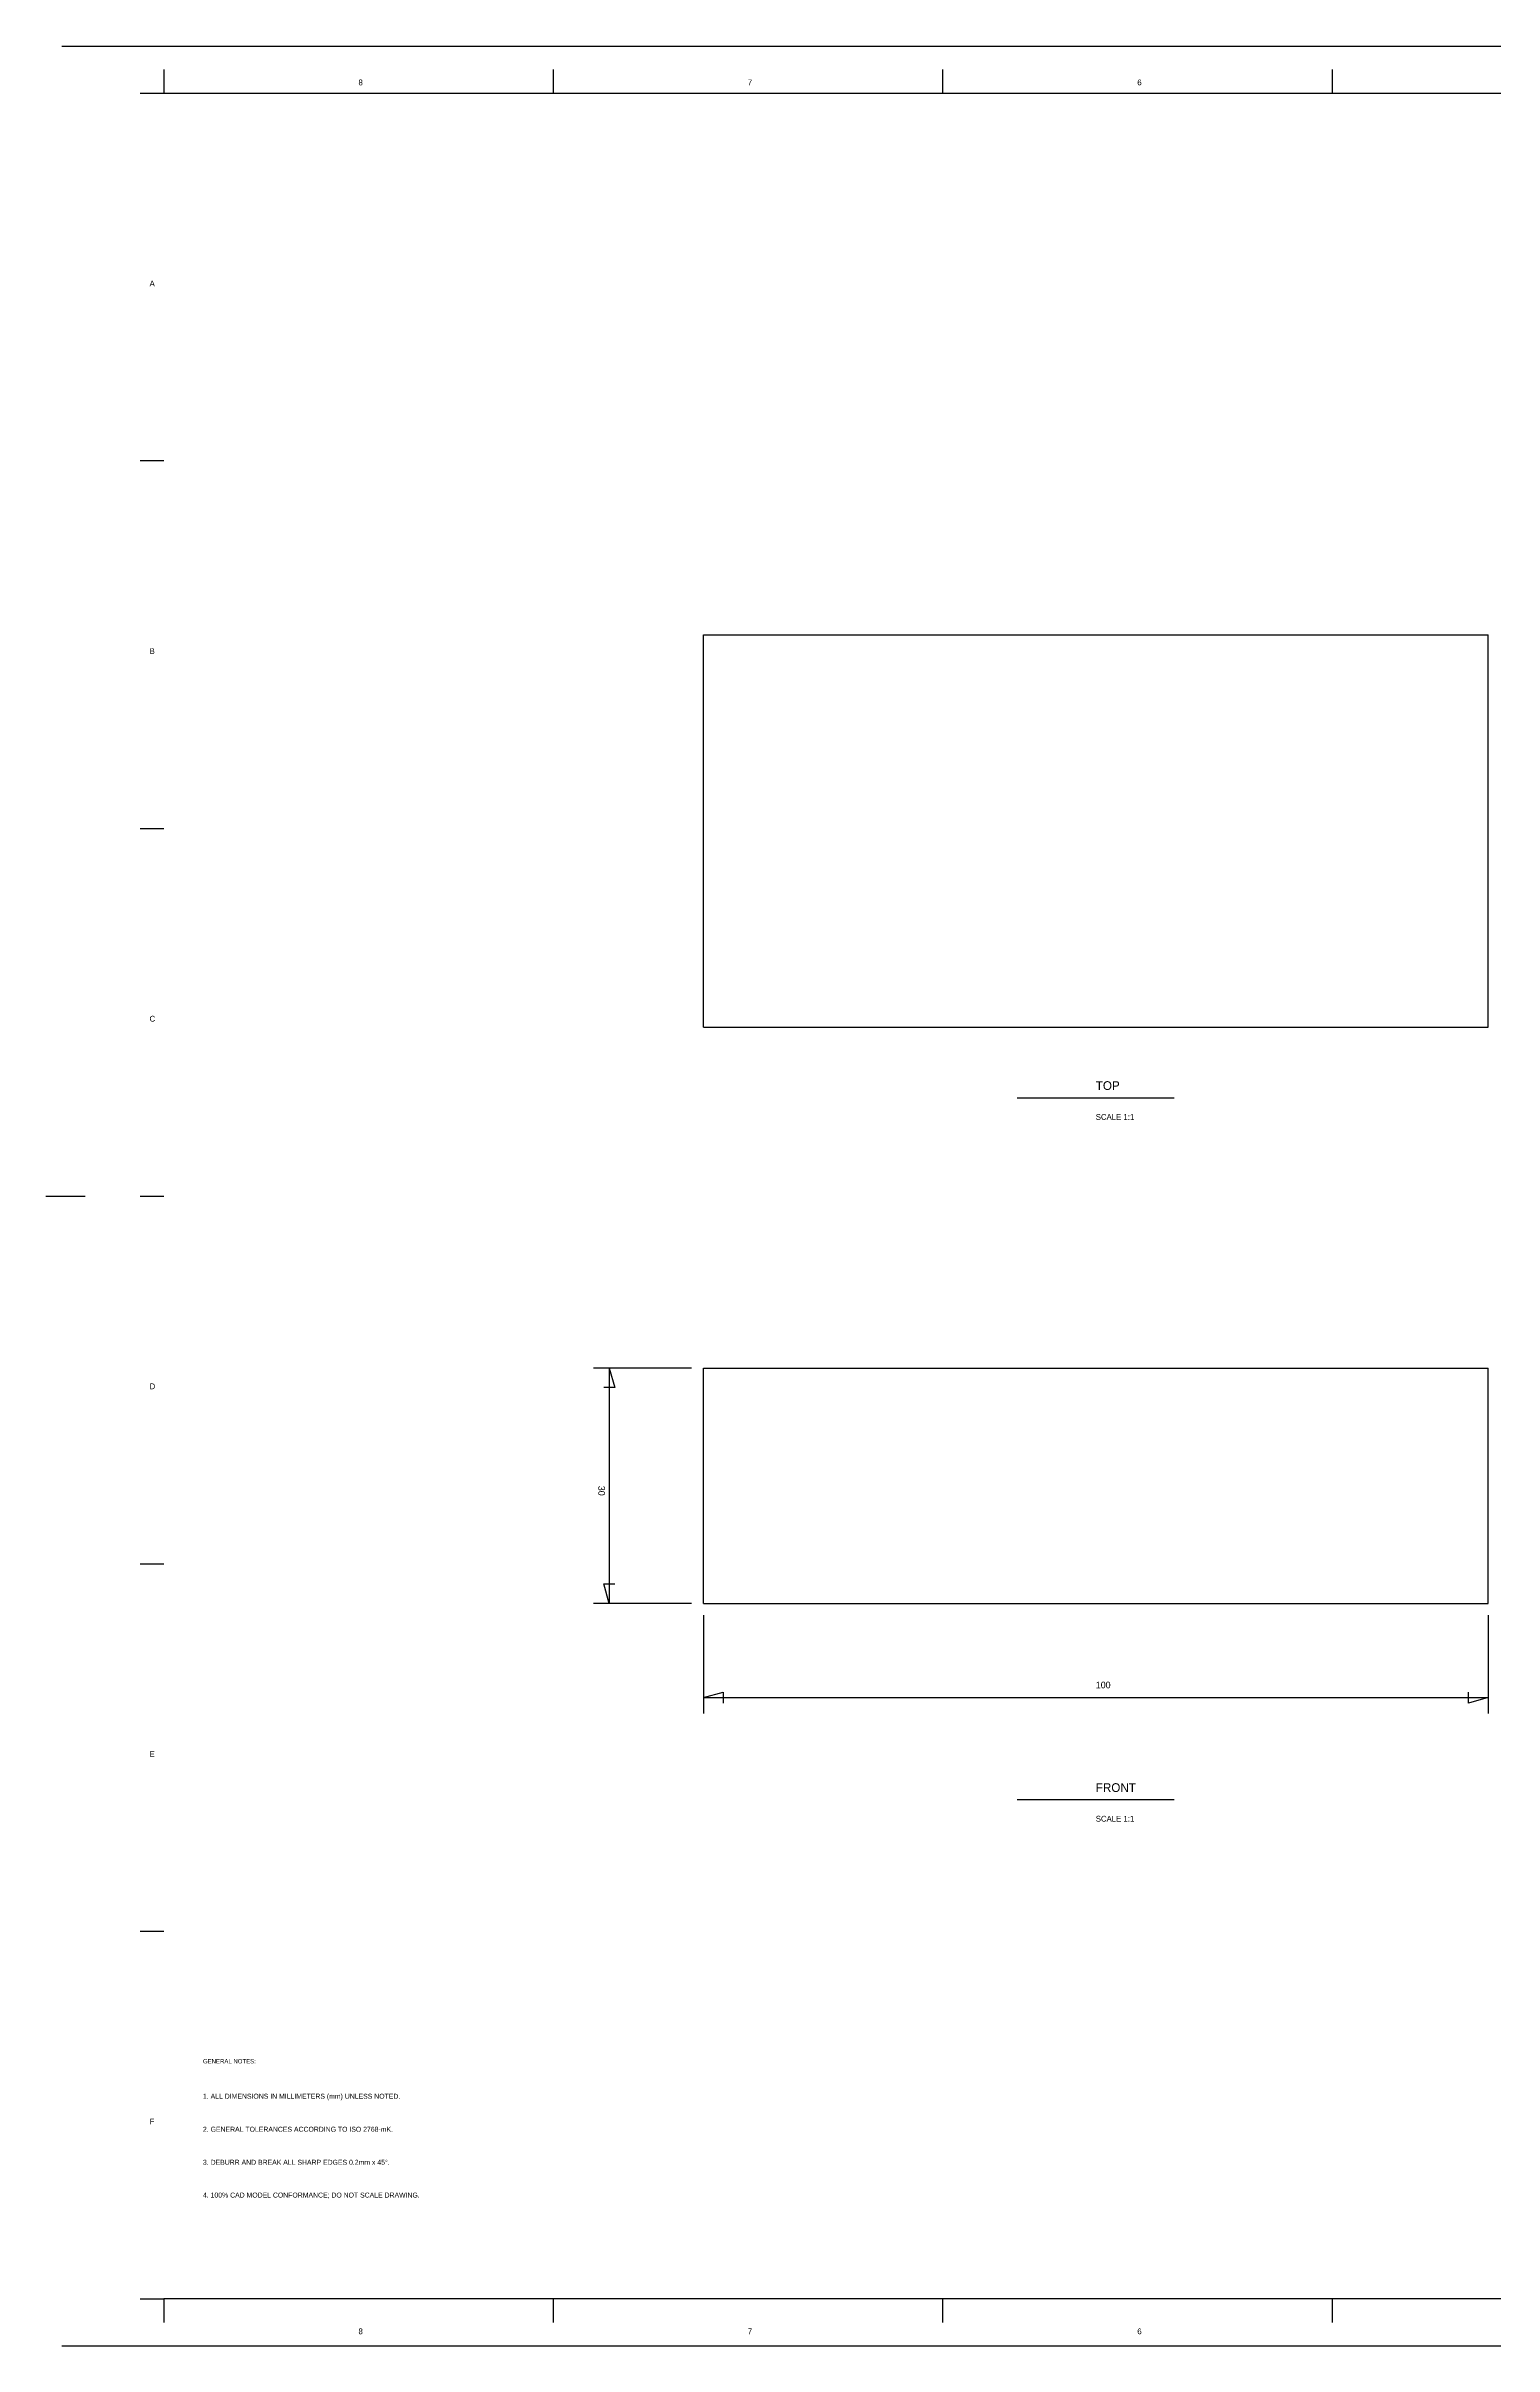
# Model space of a CAD drawing. Header units: metres. Extents: x 0 to 1587, y -826 to 297.
# Drawn here: x 0 to 697, y -818 to 289 of the extents above; entities that cross this region are included whole.
import ezdxf

# ---------------------------------------------------------------- set-up
doc = ezdxf.new("R2010")
doc.units = ezdxf.units.M
for name, color, linetype in [('ANNOTATIONS', 3, 'CONTINUOUS'), ('BORDER', 7, 'CONTINUOUS'), ('DIMENSIONS', 2, 'CONTINUOUS'), ('TITLE_BLOCK', 7, 'CONTINUOUS'), ('VISIBLE', 7, 'CONTINUOUS')]:
    doc.layers.add(name, color=color, linetype=linetype)

msp = doc.modelspace()

# ---------------------------------------------------------------- linework, layer by layer
at = {"layer": 'BORDER'}
for p, q in [((7.6, 289.4), (1579.8, 289.4)), ((56.7, 278.1), (56.7, 266.8)), ((244.2, 278.1), (244.2, 266.8)), ((431.8, 278.1), (431.8, 266.8)), ((619.4, 278.1), (619.4, 266.8)), ((45.4, 266.8), (56.7, 266.8)), ((56.7, 266.8), (1557.2, 266.8)), ((45.4, 89.8), (56.7, 89.8)), ((45.4, -87.3), (56.7, -87.3)), ((467.8, -217), (543.4, -217)), ((0, -264.3), (18.9, -264.3)), ((45.4, -264.3), (56.7, -264.3)), ((45.4, -441.3), (56.7, -441.3)), ((467.8, -554.9), (543.4, -554.9)), ((45.4, -618.3), (56.7, -618.3)), ((45.4, -795.3), (56.7, -795.3)), ((1557.2, -795.3), (56.7, -795.3)), ((56.7, -795.3), (56.7, -806.6)), ((244.2, -795.3), (244.2, -806.6)), ((431.8, -795.3), (431.8, -806.6)), ((619.4, -795.3), (619.4, -806.6)), ((1579.8, -818), (7.6, -818))]:
    msp.add_line(p, q, dxfattribs=at)
at = {"layer": 'DIMENSIONS'}
for p, q in [((310.9, -347.1), (263.7, -347.1)), ((271.3, -347.1), (271.3, -460.5)), ((271.3, -347.1), (273.9, -356.5)), ((273.9, -356.5), (268.6, -356.5)), ((271.3, -460.5), (268.6, -451)), ((268.6, -451), (273.9, -451)), ((310.9, -460.5), (263.7, -460.5)), ((316.6, -466.1), (316.6, -513.4)), ((694.6, -466.1), (694.6, -513.4)), ((316.6, -505.8), (326.1, -503.2)), ((316.6, -505.8), (694.6, -505.8)), ((326.1, -503.2), (326.1, -508.5)), ((685.1, -508.5), (685.1, -503.2)), ((694.6, -505.8), (685.1, -508.5))]:
    msp.add_line(p, q, dxfattribs=at)
at = {"layer": 'VISIBLE'}
for p, q in [((316.6, -183), (316.6, 6)), ((316.6, 6), (694.6, 6)), ((694.6, -183), (694.6, 6)), ((316.6, -183), (694.6, -183)), ((316.6, -460.5), (316.6, -347.1)), ((316.6, -347.1), (694.6, -347.1)), ((694.6, -460.5), (694.6, -347.1)), ((316.6, -460.5), (694.6, -460.5))]:
    msp.add_line(p, q, dxfattribs=at)

# ---------------------------------------------------------------- texts
at = {"layer": 'ANNOTATIONS'}
for s, height, p in [('TOP', 4.2, (505.6, -213.2)), ('SCALE 1:1', 2.8, (505.6, -227.6)), ('FRONT', 4.2, (505.6, -551.2)), ('SCALE 1:1', 2.8, (505.6, -565.5)), ('1. ALL DIMENSIONS IN MILLIMETERS (mm) UNLESS NOTED.', 2.4, (75.6, -698.9)), ('2. GENERAL TOLERANCES ACCORDING TO ISO 2768-mK.', 2.4, (75.6, -714.8)), ('3. DEBURR AND BREAK ALL SHARP EDGES 0.2mm x 45°.', 2.4, (75.6, -730.7)), ('4. 100% CAD MODEL CONFORMANCE; DO NOT SCALE DRAWING.', 2.4, (75.6, -746.5))]:
    msp.add_text(s, height=height, dxfattribs=at).set_placement(p)
at = {"layer": 'BORDER'}
for s, p in [('8', (150.5, 270.5)), ('7', (338, 270.5)), ('6', (525.6, 270.5)), ('A', (49.9, 173.7)), ('B', (49.9, -3.3)), ('C', (49.9, -180.3)), ('D', (49.9, -357.3)), ('E', (49.9, -534.3)), ('F', (49.9, -711.3)), ('8', (150.5, -812.3)), ('7', (338, -812.3)), ('6', (525.6, -812.3))]:
    msp.add_text(s, height=2.8, dxfattribs=at).set_placement(p)
at = {"layer": 'DIMENSIONS'}
msp.add_text('30', height=3.2, rotation=-90, dxfattribs=at).set_placement((266, -403.8))
msp.add_text('100', height=3.2, dxfattribs=at).set_placement((505.6, -501.3))
at = {"layer": 'TITLE_BLOCK'}
msp.add_text('GENERAL NOTES:', height=2.1, dxfattribs=at).set_placement((75.6, -681.9))

doc.saveas('drawing.dxf')
